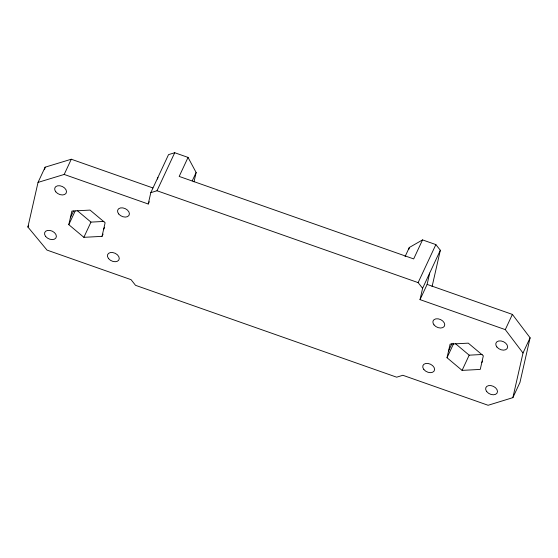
<?xml version="1.0" encoding="UTF-8"?>
<svg xmlns="http://www.w3.org/2000/svg" width="558" height="558" viewBox="0 0 558 558"><rect width="100%" height="100%" fill="white"/><g stroke="black" fill="none" stroke-linecap="round" stroke-linejoin="round"><path stroke-width="0.84" d="M429.695 273.064L427.121 284.413L512.39 314.412L530.1 337.799L519.965 382.432L512.872 397.645L488.117 405.275L402.848 375.276L396.661 377.187L135.524 285.319L131.053 279.663L47.012 250.096L27.9 227.029L38.035 182.396L45.128 167.184L71.285 159.232L152.871 187.934M44.556 169.709L45.128 167.184M68.801 224.672L71.891 211.057L90.054 210.094L105.12 222.747L102.03 236.362L83.867 237.324L68.801 224.672L75.184 210.98M38.035 182.396L64.191 174.445L148.226 204.005L150.806 192.656L168.537 154.629L174.724 152.725L188.053 157.412L196.13 172.506L194.01 181.859M157.53 179.069L157.9 177.451M408.923 249.203L409.307 247.501L422.539 239.905L435.868 244.592L440.339 250.249L432.087 286.568M512.872 397.645L523.006 353.012L505.297 329.625L420.028 299.625L422.601 288.277L440.339 250.249M447.021 357.727L450.111 344.112L468.274 343.149L483.34 355.802L480.25 369.417L462.087 370.386L447.021 357.727L453.759 343.282M27.9 227.029L28.611 225.509M64.191 174.445L71.285 159.232M70.343 217.864L73.537 211.022M83.867 237.324L90.961 222.112L103.934 221.428M103.572 229.554L104.639 227.273M102.03 236.362L103.091 234.081M148.226 204.005L149.293 201.724M150.806 192.656L156.993 190.752L174.724 152.725M188.053 157.412L179.181 176.426L413.673 258.919L422.539 239.905M192.231 180.876L196.13 172.506M405.052 256.631L409.307 247.501M422.601 288.277L418.13 282.62L435.868 244.592M420.028 299.625L427.121 284.413M448.562 350.919L452.113 343.316M462.087 370.386L469.18 355.174L482.154 354.483M481.791 362.609L482.503 361.089M505.297 329.625L512.39 314.412M523.006 353.012L530.1 337.799M156.993 190.752L418.13 282.62M455.419 343.616L469.18 355.174M77.199 210.561L90.961 222.112M118.659 213.937A6.25 4.213 25 0 0 128.891 215.521A6.25 4.213 25 0 0 122.865 207.897A6.25 4.213 25 0 0 118.659 213.937M108.524 258.57A6.25 4.213 25 0 0 118.756 260.154A6.25 4.213 25 0 0 112.73 252.537A6.25 4.213 25 0 0 108.524 258.57M45.637 236.446A6.25 4.213 25 0 0 55.87 238.036A6.25 4.213 25 0 0 49.843 230.412A6.25 4.213 25 0 0 45.637 236.446M55.772 191.812A6.25 4.213 25 0 0 66.004 193.396A6.25 4.213 25 0 0 59.978 185.779A6.25 4.213 25 0 0 55.772 191.812M496.878 346.992A6.25 4.213 25 0 0 507.11 348.583A6.25 4.213 25 0 0 501.084 340.959A6.25 4.213 25 0 0 496.878 346.992M433.991 324.868A6.25 4.213 25 0 0 444.224 326.458A6.25 4.213 25 0 0 438.197 318.834A6.25 4.213 25 0 0 433.991 324.868M486.743 391.632A6.25 4.213 25 0 0 496.976 393.216A6.25 4.213 25 0 0 490.949 385.592A6.25 4.213 25 0 0 486.743 391.632M423.857 369.508A6.25 4.213 25 0 0 434.089 371.091A6.25 4.213 25 0 0 428.063 363.467A6.25 4.213 25 0 0 423.857 369.508"/></g></svg>
